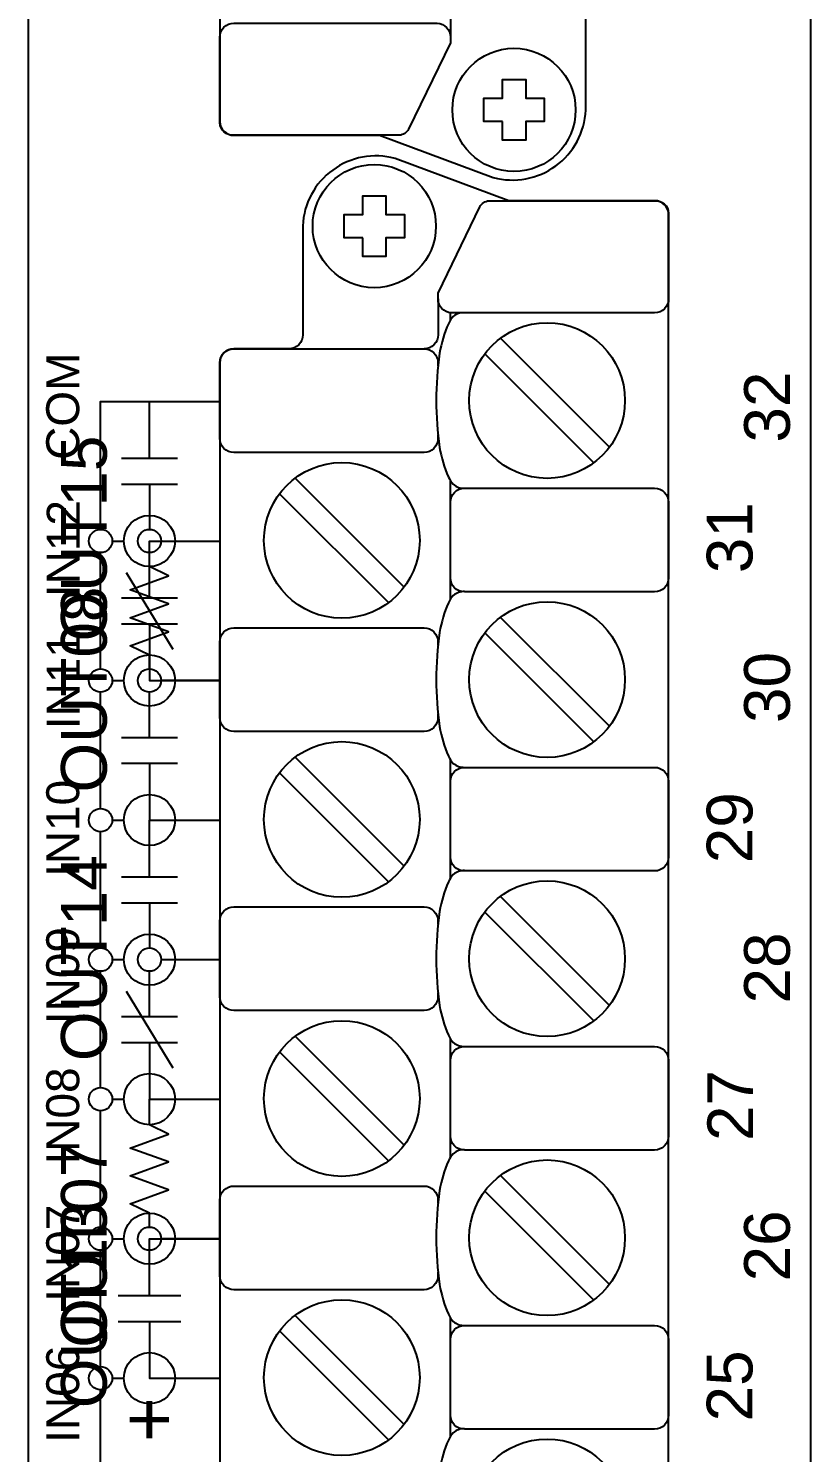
# Model space of a CAD drawing. Extents: x 1 to 47.7, y 0.3 to 34.2.
# Drawn here: x 35.039 to 36.719, y 11.939 to 15 of the extents above; entities that cross this region are included whole.
import ezdxf

# ---------------------------------------------------------------- set-up
doc = ezdxf.new("R2010")
doc.units = 0
doc.header["$MEASUREMENT"] = 0
for name, color, linetype in [('5_1__0__EMPTY', 7, 'CONTINUOUS'), ('5_2__2___8__OPTOISO_IND_LS', 7, 'CONTINUOUS'), ('5_3__7___8__OPTOISO_IND_LS', 7, 'CONTINUOUS'), ('5_4__4___24__OPTOISO_LS_IN', 7, 'CONTINUOUS'), ('5_5__D___24__OPTOISO_LS_IN', 7, 'CONTINUOUS'), ('5_6__8___8__OPTOISO_IND_LS', 7, 'CONTINUOUS'), ('7_0______DWG_', 7, 'CONTINUOUS')]:
    doc.layers.add(name, color=color, linetype=linetype)
doc.styles.add('ARIAL', font='arial.ttf')

msp = doc.modelspace()

# ---------------------------------------------------------------- linework, layer by layer
at = {"layer": '5_1__0__EMPTY'}
for points in [[(35.4497, 19.7815), (35.4497, 14.8004, 0.414215), (35.4797, 14.7704), (35.7925, 14.7705), (36.0373, 14.6796, 0.47859), (36.2358, 14.8246), (36.2358, 15.058, -0.414214), (36.2658, 15.088), (36.3838, 15.088, 0.414213), (36.4138, 15.118), (36.4139, 20.0998, 0.414214), (36.3839, 20.1298), (36.0709, 20.1298), (35.8261, 20.2207, 0.480048), (35.6279, 20.0757), (35.6279, 19.8415, -0.414214), (35.5979, 19.8115), (35.4797, 19.8115, 0.414212), (35.4497, 19.7815), (35.4497, 19.7815)], [(35.4497, 14.2815), (35.4497, 9.3004, 0.414215), (35.4797, 9.2704), (35.7925, 9.2705), (36.0373, 9.1796, 0.47859), (36.2358, 9.3246), (36.2358, 9.558, -0.414214), (36.2658, 9.588), (36.3838, 9.588, 0.414213), (36.4138, 9.618), (36.4139, 14.5998, 0.414214), (36.3839, 14.6298), (36.0709, 14.6298), (35.8261, 14.7207, 0.480048), (35.6279, 14.5757), (35.6279, 14.3415, -0.414214), (35.5979, 14.3115), (35.4797, 14.3115, 0.414212), (35.4497, 14.2815), (35.4497, 14.2815)]]:
    msp.add_lwpolyline(points, format="xyb", dxfattribs=at)
for points in [[(36.0569, 14.8), (36.0166, 14.8), (36.0166, 14.85), (36.0569, 14.85), (36.0569, 14.8901), (36.1069, 14.8901), (36.1069, 14.85), (36.1468, 14.85), (36.1468, 14.8), (36.1069, 14.8), (36.1069, 14.7599), (36.0569, 14.7599)], [(35.7568, 14.5503), (35.7165, 14.5503), (35.7165, 14.6002), (35.7568, 14.6002), (35.7568, 14.6403), (35.8067, 14.6403), (35.8067, 14.6002), (35.8467, 14.6002), (35.8467, 14.5503), (35.8067, 14.5503), (35.8067, 14.5101), (35.7568, 14.5101)]]:
    msp.add_lwpolyline(points, close=True, dxfattribs=at)
for centre in [(36.0817, 14.825), (35.7816, 14.5752)]:
    msp.add_circle(centre, 0.1324, dxfattribs=at)
at = {"layer": '5_2__2___8__OPTOISO_IND_LS'}
for points in [[(36.3838, 15.088, 0.414213), (36.4138, 15.118), (36.4139, 20.0998, 0.414214), (36.3839, 20.1298), (36.0709, 20.1298), (35.8261, 20.2207, 0.480048), (35.6279, 20.0757), (35.6279, 19.8415, -0.414214), (35.5979, 19.8115), (35.4797, 19.8115, 0.414212), (35.4497, 19.7815), (35.4497, 19.7815), (35.4497, 14.8004, 0.414215), (35.4797, 14.7704), (35.7925, 14.7705), (36.0373, 14.6796, 0.47859), (36.2358, 14.8246), (36.2358, 15.058, -0.414214), (36.2658, 15.088)], [(35.9451, 15.3273), (35.9451, 14.9692), (35.8553, 14.7833, -0.241986), (35.8355, 14.7705), (35.4797, 14.7704, -0.422157), (35.4498, 14.7971), (35.4497, 14.9814, -0.414214), (35.4797, 15.0114), (35.9168, 15.0114, -0.390527), (35.9451, 14.9814)], [(36.3838, 9.588, 0.414213), (36.4138, 9.618), (36.4139, 14.5998, 0.414214), (36.3839, 14.6298), (36.0709, 14.6298), (35.8261, 14.7207, 0.480048), (35.6279, 14.5757), (35.6279, 14.3415, -0.414214), (35.5979, 14.3115), (35.4797, 14.3115, 0.414212), (35.4497, 14.2815), (35.4497, 14.2815), (35.4497, 9.3004, 0.414215), (35.4797, 9.2704), (35.7925, 9.2705), (36.0373, 9.1796, 0.47859), (36.2358, 9.3246), (36.2358, 9.558, -0.414214), (36.2658, 9.588)], [(35.9185, 14.4188), (35.9186, 14.3415, -0.414214), (35.8886, 14.3115)], [(35.9666, 14.3888, 0.127742), (35.9512, 14.381, 0.081668), (35.941, 14.3654, 0.0591), (35.9217, 14.3017, 0.034646), (35.9146, 14.2002, 0.03436), (35.9217, 14.0995, 0.0591), (35.941, 14.0358, 0.081668), (35.9512, 14.0201, 0.191033), (35.9751, 14.0116)], [(35.9184, 14.1265), (35.9184, 14.1186, -0.414214), (35.8884, 14.0886), (35.4797, 14.0886, -0.414214), (35.4497, 14.1186), (35.4497, 14.2815, -0.414214), (35.4797, 14.3115), (35.8884, 14.3115, -0.414214), (35.9184, 14.2815), (35.9184, 14.2747)], [(35.9451, 13.9816, -0.414214), (35.9751, 14.0116), (36.3838, 14.0116, -0.414214), (36.4138, 13.9816), (36.4138, 13.8188, -0.414214), (36.3838, 13.7888), (35.9751, 13.7888, -0.414214), (35.9451, 13.8188)], [(35.9751, 13.7895, 0.191033), (35.9512, 13.781, 0.081668), (35.941, 13.7654, 0.0591), (35.9217, 13.7017, 0.034646), (35.9146, 13.6002, 0.03436), (35.9217, 13.4995, 0.0591), (35.941, 13.4358, 0.081668), (35.9512, 13.4201, 0.191033), (35.9751, 13.4116)], [(35.9184, 13.5265), (35.9184, 13.5186, -0.414214), (35.8884, 13.4886), (35.4797, 13.4886, -0.414214), (35.4497, 13.5186), (35.4497, 13.6815, -0.414214), (35.4797, 13.7115), (35.8884, 13.7115, -0.414214), (35.9184, 13.6815), (35.9184, 13.6746)], [(35.9451, 13.3816, -0.414214), (35.9751, 13.4116), (36.3838, 13.4116, -0.414214), (36.4138, 13.3816), (36.4138, 13.2188, -0.414214), (36.3838, 13.1888), (35.9751, 13.1888, -0.414214), (35.9451, 13.2188)], [(35.9751, 13.1895, 0.191033), (35.9512, 13.181, 0.081668), (35.941, 13.1654, 0.0591), (35.9217, 13.1017, 0.034646), (35.9146, 13.0002, 0.03436), (35.9217, 12.8995, 0.0591), (35.941, 12.8358, 0.081668), (35.9512, 12.8201, 0.191033), (35.9751, 12.8116)], [(35.9184, 12.9265), (35.9184, 12.9186, -0.414214), (35.8884, 12.8886), (35.4797, 12.8886, -0.414214), (35.4497, 12.9186), (35.4497, 13.0815, -0.414214), (35.4797, 13.1115), (35.8884, 13.1115, -0.414214), (35.9184, 13.0815), (35.9184, 13.0746)], [(35.9451, 12.7816, -0.414214), (35.9751, 12.8116), (36.3838, 12.8116, -0.414214), (36.4138, 12.7816), (36.4138, 12.6188, -0.414214), (36.3838, 12.5888), (35.9751, 12.5888, -0.414214), (35.9451, 12.6188)], [(35.9751, 12.5895, 0.191033), (35.9512, 12.581, 0.081668), (35.941, 12.5654, 0.0591), (35.9217, 12.5017, 0.034646), (35.9146, 12.4002, 0.03436), (35.9217, 12.2995, 0.0591), (35.941, 12.2358, 0.081668), (35.9512, 12.2201, 0.191033), (35.9751, 12.2116)], [(35.9184, 12.3265), (35.9184, 12.3186, -0.414214), (35.8884, 12.2886), (35.4797, 12.2886, -0.414214), (35.4497, 12.3186), (35.4497, 12.4815, -0.414214), (35.4797, 12.5115), (35.8884, 12.5115, -0.414214), (35.9184, 12.4815), (35.9184, 12.4746)], [(35.9451, 12.1816, -0.414214), (35.9751, 12.2116), (36.3838, 12.2116, -0.414214), (36.4138, 12.1816), (36.4138, 12.0188, -0.414214), (36.3838, 11.9888), (35.9751, 11.9888, -0.414214), (35.9451, 12.0188)], [(35.9751, 11.9895, 0.191033), (35.9512, 11.981, 0.081668), (35.941, 11.9654, 0.0591), (35.9217, 11.9017, 0.034646), (35.9146, 11.8002, 0.03436), (35.9217, 11.6995, 0.0591), (35.941, 11.6357, 0.081668), (35.9512, 11.6201, 0.191033), (35.9751, 11.6116)]]:
    msp.add_lwpolyline(points, format="xyb", dxfattribs=at)
for points in [[(36.0569, 14.8), (36.0166, 14.8), (36.0166, 14.85), (36.0569, 14.85), (36.0569, 14.8901), (36.1069, 14.8901), (36.1069, 14.85), (36.1468, 14.85), (36.1468, 14.8), (36.1069, 14.8), (36.1069, 14.7599), (36.0569, 14.7599)], [(35.7568, 14.5503), (35.7165, 14.5503), (35.7165, 14.6002), (35.7568, 14.6002), (35.7568, 14.6403), (35.8067, 14.6403), (35.8067, 14.6002), (35.8467, 14.6002), (35.8467, 14.5503), (35.8067, 14.5503), (35.8067, 14.5101), (35.7568, 14.5101)]]:
    msp.add_lwpolyline(points, close=True, dxfattribs=at)
msp.add_lwpolyline([(36.4138, 14.6031), (36.4139, 14.4188, -0.414214), (36.3839, 14.3888), (35.9468, 14.3888, -0.390527), (35.9185, 14.4188), (35.9185, 14.431), (36.0082, 14.6169, -0.241514), (36.0282, 14.6298), (36.3839, 14.6298, -0.422157)], format="xyb", close=True, dxfattribs=at)
for points in [[(35.9444, 14.3891), (35.9444, 14.372)], [(36.0525, 14.334), (36.2866, 14.0998)], [(36.0191, 14.3005), (36.2532, 14.0664)], [(35.2985, 14.076), (35.2985, 14.1982), (35.4497, 14.1982)], [(35.2385, 14.076), (35.3585, 14.076)], [(35.6115, 14.0333), (35.8456, 13.7991)], [(35.9451, 13.773), (35.9451, 14.0281)], [(35.2385, 14.0203), (35.3585, 14.0203)], [(35.2985, 14.0203), (35.2985, 13.9232)], [(35.5781, 13.9999), (35.8122, 13.7657)], [(35.2985, 13.776), (35.2985, 13.8732)], [(35.3235, 13.8982), (35.4497, 13.8982)], [(35.2485, 13.8307), (35.3485, 13.6657)], [(35.2385, 13.776), (35.3585, 13.776)], [(35.2385, 13.7203), (35.3585, 13.7203)], [(35.2985, 13.7203), (35.2985, 13.5982), (35.4497, 13.5982)], [(36.0525, 13.734), (36.2866, 13.4998)], [(36.0191, 13.7005), (36.2532, 13.4664)], [(35.6115, 13.4333), (35.8456, 13.1991)], [(35.9451, 13.173), (35.9451, 13.4281)], [(35.5781, 13.3999), (35.8122, 13.1657)], [(35.2985, 13.176), (35.2985, 13.2982), (35.4497, 13.2982)], [(35.2385, 13.176), (35.3585, 13.176)], [(35.2385, 13.1203), (35.3585, 13.1203)], [(35.2985, 13.1203), (35.2985, 13.0232)], [(36.0525, 13.134), (36.2866, 12.8998)], [(36.0191, 13.1005), (36.2532, 12.8664)], [(35.3235, 12.9982), (35.4497, 12.9982)], [(35.2985, 12.876), (35.2985, 12.9732)], [(35.2485, 12.9307), (35.3485, 12.7657)], [(35.2385, 12.876), (35.3585, 12.876)], [(35.6115, 12.8333), (35.8456, 12.5991)], [(35.9451, 12.573), (35.9451, 12.8281)], [(35.2385, 12.8203), (35.3585, 12.8203)], [(35.2985, 12.8203), (35.2985, 12.6982), (35.4497, 12.6982)], [(35.5781, 12.7999), (35.8122, 12.5657)], [(36.0525, 12.5339), (36.2866, 12.2998)], [(36.0191, 12.5005), (36.2532, 12.2664)], [(35.2985, 12.276), (35.2985, 12.3982), (35.4497, 12.3982)], [(35.231, 12.276), (35.366, 12.276)], [(35.231, 12.2203), (35.366, 12.2203)], [(35.2985, 12.2203), (35.2985, 12.0982), (35.4497, 12.0982)], [(35.6115, 12.2333), (35.8456, 11.9991)], [(35.9451, 11.973), (35.9451, 12.2281)], [(35.5781, 12.1999), (35.8122, 11.9657)]]:
    msp.add_lwpolyline(points, dxfattribs=at)
for centre, radius in [((36.0817, 14.825), 0.1324), ((35.7816, 14.5752), 0.1324), ((36.1528, 14.2002), 0.1673), ((35.7118, 13.8995), 0.1673), ((35.2985, 13.8982), 0.025), ((36.1528, 13.6002), 0.1673), ((35.7118, 13.2995), 0.1673), ((36.1528, 13.0002), 0.1673), ((35.2985, 12.9982), 0.025), ((35.7118, 12.6995), 0.1673), ((36.1528, 12.4002), 0.1673), ((35.7118, 12.0995), 0.1673), ((36.1528, 11.8002), 0.1673)]:
    msp.add_circle(centre, radius, dxfattribs=at)
at = {"layer": '5_3__7___8__OPTOISO_IND_LS'}
for points in [[(36.3838, 15.088, 0.414213), (36.4138, 15.118), (36.4139, 20.0998, 0.414214), (36.3839, 20.1298), (36.0709, 20.1298), (35.8261, 20.2207, 0.480048), (35.6279, 20.0757), (35.6279, 19.8415, -0.414214), (35.5979, 19.8115), (35.4797, 19.8115, 0.414212), (35.4497, 19.7815), (35.4497, 19.7815), (35.4497, 14.8004, 0.414215), (35.4797, 14.7704), (35.7925, 14.7705), (36.0373, 14.6796, 0.47859), (36.2358, 14.8246), (36.2358, 15.058, -0.414214), (36.2658, 15.088)], [(35.9451, 15.3273), (35.9451, 14.9692), (35.8553, 14.7833, -0.241986), (35.8355, 14.7705), (35.4797, 14.7704, -0.422157), (35.4498, 14.7971), (35.4497, 14.9814, -0.414214), (35.4797, 15.0114), (35.9168, 15.0114, -0.390527), (35.9451, 14.9814)], [(36.3838, 9.588, 0.414213), (36.4138, 9.618), (36.4139, 14.5998, 0.414214), (36.3839, 14.6298), (36.0709, 14.6298), (35.8261, 14.7207, 0.480048), (35.6279, 14.5757), (35.6279, 14.3415, -0.414214), (35.5979, 14.3115), (35.4797, 14.3115, 0.414212), (35.4497, 14.2815), (35.4497, 14.2815), (35.4497, 9.3004, 0.414215), (35.4797, 9.2704), (35.7925, 9.2705), (36.0373, 9.1796, 0.47859), (36.2358, 9.3246), (36.2358, 9.558, -0.414214), (36.2658, 9.588)], [(35.9185, 14.4188), (35.9186, 14.3415, -0.414214), (35.8886, 14.3115)], [(35.9666, 14.3888, 0.127742), (35.9512, 14.381, 0.081668), (35.941, 14.3654, 0.0591), (35.9217, 14.3017, 0.034646), (35.9146, 14.2002, 0.03436), (35.9217, 14.0995, 0.0591), (35.941, 14.0358, 0.081668), (35.9512, 14.0201, 0.191033), (35.9751, 14.0116)], [(35.9184, 14.1265), (35.9184, 14.1186, -0.414214), (35.8884, 14.0886), (35.4797, 14.0886, -0.414214), (35.4497, 14.1186), (35.4497, 14.2815, -0.414214), (35.4797, 14.3115), (35.8884, 14.3115, -0.414214), (35.9184, 14.2815), (35.9184, 14.2747)], [(35.9451, 13.9816, -0.414214), (35.9751, 14.0116), (36.3838, 14.0116, -0.414214), (36.4138, 13.9816), (36.4138, 13.8188, -0.414214), (36.3838, 13.7888), (35.9751, 13.7888, -0.414214), (35.9451, 13.8188)], [(35.9751, 13.7895, 0.191033), (35.9512, 13.781, 0.081668), (35.941, 13.7654, 0.0591), (35.9217, 13.7017, 0.034646), (35.9146, 13.6002, 0.03436), (35.9217, 13.4995, 0.0591), (35.941, 13.4358, 0.081668), (35.9512, 13.4201, 0.191033), (35.9751, 13.4116)], [(35.9184, 13.5265), (35.9184, 13.5186, -0.414214), (35.8884, 13.4886), (35.4797, 13.4886, -0.414214), (35.4497, 13.5186), (35.4497, 13.6815, -0.414214), (35.4797, 13.7115), (35.8884, 13.7115, -0.414214), (35.9184, 13.6815), (35.9184, 13.6746)], [(35.9451, 13.3816, -0.414214), (35.9751, 13.4116), (36.3838, 13.4116, -0.414214), (36.4138, 13.3816), (36.4138, 13.2188, -0.414214), (36.3838, 13.1888), (35.9751, 13.1888, -0.414214), (35.9451, 13.2188)], [(35.9751, 13.1895, 0.191033), (35.9512, 13.181, 0.081668), (35.941, 13.1654, 0.0591), (35.9217, 13.1017, 0.034646), (35.9146, 13.0002, 0.03436), (35.9217, 12.8995, 0.0591), (35.941, 12.8358, 0.081668), (35.9512, 12.8201, 0.191033), (35.9751, 12.8116)], [(35.9184, 12.9265), (35.9184, 12.9186, -0.414214), (35.8884, 12.8886), (35.4797, 12.8886, -0.414214), (35.4497, 12.9186), (35.4497, 13.0815, -0.414214), (35.4797, 13.1115), (35.8884, 13.1115, -0.414214), (35.9184, 13.0815), (35.9184, 13.0746)], [(35.9451, 12.7816, -0.414214), (35.9751, 12.8116), (36.3838, 12.8116, -0.414214), (36.4138, 12.7816), (36.4138, 12.6188, -0.414214), (36.3838, 12.5888), (35.9751, 12.5888, -0.414214), (35.9451, 12.6188)], [(35.9751, 12.5895, 0.191033), (35.9512, 12.581, 0.081668), (35.941, 12.5654, 0.0591), (35.9217, 12.5017, 0.034646), (35.9146, 12.4002, 0.03436), (35.9217, 12.2995, 0.0591), (35.941, 12.2358, 0.081668), (35.9512, 12.2201, 0.191033), (35.9751, 12.2116)], [(35.9184, 12.3265), (35.9184, 12.3186, -0.414214), (35.8884, 12.2886), (35.4797, 12.2886, -0.414214), (35.4497, 12.3186), (35.4497, 12.4815, -0.414214), (35.4797, 12.5115), (35.8884, 12.5115, -0.414214), (35.9184, 12.4815), (35.9184, 12.4746)], [(35.9451, 12.1816, -0.414214), (35.9751, 12.2116), (36.3838, 12.2116, -0.414214), (36.4138, 12.1816), (36.4138, 12.0188, -0.414214), (36.3838, 11.9888), (35.9751, 11.9888, -0.414214), (35.9451, 12.0188)], [(35.9751, 11.9895, 0.191033), (35.9512, 11.981, 0.081668), (35.941, 11.9654, 0.0591), (35.9217, 11.9017, 0.034646), (35.9146, 11.8002, 0.03436), (35.9217, 11.6995, 0.0591), (35.941, 11.6357, 0.081668), (35.9512, 11.6201, 0.191033), (35.9751, 11.6116)]]:
    msp.add_lwpolyline(points, format="xyb", dxfattribs=at)
for points in [[(36.0569, 14.8), (36.0166, 14.8), (36.0166, 14.85), (36.0569, 14.85), (36.0569, 14.8901), (36.1069, 14.8901), (36.1069, 14.85), (36.1468, 14.85), (36.1468, 14.8), (36.1069, 14.8), (36.1069, 14.7599), (36.0569, 14.7599)], [(35.7568, 14.5503), (35.7165, 14.5503), (35.7165, 14.6002), (35.7568, 14.6002), (35.7568, 14.6403), (35.8067, 14.6403), (35.8067, 14.6002), (35.8467, 14.6002), (35.8467, 14.5503), (35.8067, 14.5503), (35.8067, 14.5101), (35.7568, 14.5101)]]:
    msp.add_lwpolyline(points, close=True, dxfattribs=at)
msp.add_lwpolyline([(36.4138, 14.6031), (36.4139, 14.4188, -0.414214), (36.3839, 14.3888), (35.9468, 14.3888, -0.390527), (35.9185, 14.4188), (35.9185, 14.431), (36.0082, 14.6169, -0.241514), (36.0282, 14.6298), (36.3839, 14.6298, -0.422157)], format="xyb", close=True, dxfattribs=at)
for points in [[(35.9444, 14.3891), (35.9444, 14.372)], [(36.0525, 14.334), (36.2866, 14.0998)], [(36.0191, 14.3005), (36.2532, 14.0664)], [(35.2985, 14.076), (35.2985, 14.1982), (35.4497, 14.1982)], [(35.2385, 14.076), (35.3585, 14.076)], [(35.6115, 14.0333), (35.8456, 13.7991)], [(35.9451, 13.773), (35.9451, 14.0281)], [(35.2385, 14.0203), (35.3585, 14.0203)], [(35.2985, 14.0203), (35.2985, 13.9232)], [(35.5781, 13.9999), (35.8122, 13.7657)], [(35.2985, 13.776), (35.2985, 13.8732)], [(35.3235, 13.8982), (35.4497, 13.8982)], [(35.2485, 13.8307), (35.3485, 13.6657)], [(35.2385, 13.776), (35.3585, 13.776)], [(35.2385, 13.7203), (35.3585, 13.7203)], [(35.2985, 13.7203), (35.2985, 13.5982), (35.4497, 13.5982)], [(36.0525, 13.734), (36.2866, 13.4998)], [(36.0191, 13.7005), (36.2532, 13.4664)], [(35.6115, 13.4333), (35.8456, 13.1991)], [(35.9451, 13.173), (35.9451, 13.4281)], [(35.5781, 13.3999), (35.8122, 13.1657)], [(35.2985, 13.176), (35.2985, 13.2982), (35.4497, 13.2982)], [(35.2385, 13.176), (35.3585, 13.176)], [(35.2385, 13.1203), (35.3585, 13.1203)], [(35.2985, 13.1203), (35.2985, 13.0232)], [(36.0525, 13.134), (36.2866, 12.8998)], [(36.0191, 13.1005), (36.2532, 12.8664)], [(35.3235, 12.9982), (35.4497, 12.9982)], [(35.2985, 12.876), (35.2985, 12.9732)], [(35.2485, 12.9307), (35.3485, 12.7657)], [(35.2385, 12.876), (35.3585, 12.876)], [(35.6115, 12.8333), (35.8456, 12.5991)], [(35.9451, 12.573), (35.9451, 12.8281)], [(35.2385, 12.8203), (35.3585, 12.8203)], [(35.2985, 12.8203), (35.2985, 12.6982), (35.4497, 12.6982)], [(35.5781, 12.7999), (35.8122, 12.5657)], [(36.0525, 12.5339), (36.2866, 12.2998)], [(36.0191, 12.5005), (36.2532, 12.2664)], [(35.2985, 12.276), (35.2985, 12.3982), (35.4497, 12.3982)], [(35.231, 12.276), (35.366, 12.276)], [(35.231, 12.2203), (35.366, 12.2203)], [(35.2985, 12.2203), (35.2985, 12.0982), (35.4497, 12.0982)], [(35.6115, 12.2333), (35.8456, 11.9991)], [(35.9451, 11.973), (35.9451, 12.2281)], [(35.5781, 12.1999), (35.8122, 11.9657)]]:
    msp.add_lwpolyline(points, dxfattribs=at)
for centre, radius in [((36.0817, 14.825), 0.1324), ((35.7816, 14.5752), 0.1324), ((36.1528, 14.2002), 0.1673), ((35.7118, 13.8995), 0.1673), ((35.2985, 13.8982), 0.025), ((36.1528, 13.6002), 0.1673), ((35.7118, 13.2995), 0.1673), ((36.1528, 13.0002), 0.1673), ((35.2985, 12.9982), 0.025), ((35.7118, 12.6995), 0.1673), ((36.1528, 12.4002), 0.1673), ((35.7118, 12.0995), 0.1673), ((36.1528, 11.8002), 0.1673)]:
    msp.add_circle(centre, radius, dxfattribs=at)
at = {"layer": '5_4__4___24__OPTOISO_LS_IN'}
for points in [[(36.3838, 15.088, 0.414213), (36.4138, 15.118), (36.4139, 20.0998, 0.414214), (36.3839, 20.1298), (36.0709, 20.1298), (35.8261, 20.2207, 0.480048), (35.6279, 20.0757), (35.6279, 19.8415, -0.414214), (35.5979, 19.8115), (35.4797, 19.8115, 0.414212), (35.4497, 19.7815), (35.4497, 19.7815), (35.4497, 14.8004, 0.414215), (35.4797, 14.7704), (35.7925, 14.7705), (36.0373, 14.6796, 0.47859), (36.2358, 14.8246), (36.2358, 15.058, -0.414214), (36.2658, 15.088)], [(35.9451, 15.3273), (35.9451, 14.9692), (35.8553, 14.7833, -0.241986), (35.8355, 14.7705), (35.4797, 14.7704, -0.422157), (35.4498, 14.7971), (35.4497, 14.9814, -0.414214), (35.4797, 15.0114), (35.9168, 15.0114, -0.390527), (35.9451, 14.9814)], [(36.3838, 9.588, 0.414213), (36.4138, 9.618), (36.4139, 14.5998, 0.414214), (36.3839, 14.6298), (36.0709, 14.6298), (35.8261, 14.7207, 0.480048), (35.6279, 14.5757), (35.6279, 14.3415, -0.414214), (35.5979, 14.3115), (35.4797, 14.3115, 0.414212), (35.4497, 14.2815), (35.4497, 14.2815), (35.4497, 9.3004, 0.414215), (35.4797, 9.2704), (35.7925, 9.2705), (36.0373, 9.1796, 0.47859), (36.2358, 9.3246), (36.2358, 9.558, -0.414214), (36.2658, 9.588)], [(35.9185, 14.4188), (35.9186, 14.3415, -0.414214), (35.8886, 14.3115)], [(35.9666, 14.3888, 0.127742), (35.9512, 14.381, 0.081668), (35.941, 14.3654, 0.0591), (35.9217, 14.3017, 0.034646), (35.9146, 14.2002, 0.03436), (35.9217, 14.0995, 0.0591), (35.941, 14.0358, 0.081668), (35.9512, 14.0201, 0.191033), (35.9751, 14.0116)], [(35.9184, 14.1265), (35.9184, 14.1186, -0.414214), (35.8884, 14.0886), (35.4797, 14.0886, -0.414214), (35.4497, 14.1186), (35.4497, 14.2815, -0.414214), (35.4797, 14.3115), (35.8884, 14.3115, -0.414214), (35.9184, 14.2815), (35.9184, 14.2747)], [(35.9451, 13.9816, -0.414214), (35.9751, 14.0116), (36.3838, 14.0116, -0.414214), (36.4138, 13.9816), (36.4138, 13.8188, -0.414214), (36.3838, 13.7888), (35.9751, 13.7888, -0.414214), (35.9451, 13.8188)], [(35.9751, 13.7895, 0.191033), (35.9512, 13.781, 0.081668), (35.941, 13.7654, 0.0591), (35.9217, 13.7017, 0.034646), (35.9146, 13.6002, 0.03436), (35.9217, 13.4995, 0.0591), (35.941, 13.4358, 0.081668), (35.9512, 13.4201, 0.191033), (35.9751, 13.4116)], [(35.9184, 13.5265), (35.9184, 13.5186, -0.414214), (35.8884, 13.4886), (35.4797, 13.4886, -0.414214), (35.4497, 13.5186), (35.4497, 13.6815, -0.414214), (35.4797, 13.7115), (35.8884, 13.7115, -0.414214), (35.9184, 13.6815), (35.9184, 13.6746)], [(35.9451, 13.3816, -0.414214), (35.9751, 13.4116), (36.3838, 13.4116, -0.414214), (36.4138, 13.3816), (36.4138, 13.2188, -0.414214), (36.3838, 13.1888), (35.9751, 13.1888, -0.414214), (35.9451, 13.2188)], [(35.9751, 13.1895, 0.191033), (35.9512, 13.181, 0.081668), (35.941, 13.1654, 0.0591), (35.9217, 13.1017, 0.034646), (35.9146, 13.0002, 0.03436), (35.9217, 12.8995, 0.0591), (35.941, 12.8358, 0.081668), (35.9512, 12.8201, 0.191033), (35.9751, 12.8116)], [(35.9184, 12.9265), (35.9184, 12.9186, -0.414214), (35.8884, 12.8886), (35.4797, 12.8886, -0.414214), (35.4497, 12.9186), (35.4497, 13.0815, -0.414214), (35.4797, 13.1115), (35.8884, 13.1115, -0.414214), (35.9184, 13.0815), (35.9184, 13.0746)], [(35.9451, 12.7816, -0.414214), (35.9751, 12.8116), (36.3838, 12.8116, -0.414214), (36.4138, 12.7816), (36.4138, 12.6188, -0.414214), (36.3838, 12.5888), (35.9751, 12.5888, -0.414214), (35.9451, 12.6188)], [(35.9751, 12.5895, 0.191033), (35.9512, 12.581, 0.081668), (35.941, 12.5654, 0.0591), (35.9217, 12.5017, 0.034646), (35.9146, 12.4002, 0.03436), (35.9217, 12.2995, 0.0591), (35.941, 12.2358, 0.081668), (35.9512, 12.2201, 0.191033), (35.9751, 12.2116)], [(35.9184, 12.3265), (35.9184, 12.3186, -0.414214), (35.8884, 12.2886), (35.4797, 12.2886, -0.414214), (35.4497, 12.3186), (35.4497, 12.4815, -0.414214), (35.4797, 12.5115), (35.8884, 12.5115, -0.414214), (35.9184, 12.4815), (35.9184, 12.4746)], [(35.9451, 12.1816, -0.414214), (35.9751, 12.2116), (36.3838, 12.2116, -0.414214), (36.4138, 12.1816), (36.4138, 12.0188, -0.414214), (36.3838, 11.9888), (35.9751, 11.9888, -0.414214), (35.9451, 12.0188)], [(35.9751, 11.9895, 0.191033), (35.9512, 11.981, 0.081668), (35.941, 11.9654, 0.0591), (35.9217, 11.9017, 0.034646), (35.9146, 11.8002, 0.03436), (35.9217, 11.6995, 0.0591), (35.941, 11.6357, 0.081668), (35.9512, 11.6201, 0.191033), (35.9751, 11.6116)]]:
    msp.add_lwpolyline(points, format="xyb", dxfattribs=at)
for points in [[(36.0569, 14.8), (36.0166, 14.8), (36.0166, 14.85), (36.0569, 14.85), (36.0569, 14.8901), (36.1069, 14.8901), (36.1069, 14.85), (36.1468, 14.85), (36.1468, 14.8), (36.1069, 14.8), (36.1069, 14.7599), (36.0569, 14.7599)], [(35.7568, 14.5503), (35.7165, 14.5503), (35.7165, 14.6002), (35.7568, 14.6002), (35.7568, 14.6403), (35.8067, 14.6403), (35.8067, 14.6002), (35.8467, 14.6002), (35.8467, 14.5503), (35.8067, 14.5503), (35.8067, 14.5101), (35.7568, 14.5101)]]:
    msp.add_lwpolyline(points, close=True, dxfattribs=at)
msp.add_lwpolyline([(36.4138, 14.6031), (36.4139, 14.4188, -0.414214), (36.3839, 14.3888), (35.9468, 14.3888, -0.390527), (35.9185, 14.4188), (35.9185, 14.431), (36.0082, 14.6169, -0.241514), (36.0282, 14.6298), (36.3839, 14.6298, -0.422157)], format="xyb", close=True, dxfattribs=at)
for points in [[(35.9444, 14.3891), (35.9444, 14.372)], [(36.0525, 14.334), (36.2866, 14.0998)], [(36.0191, 14.3005), (36.2532, 14.0664)], [(35.1936, 13.9232), (35.1936, 14.1982), (35.4497, 14.1982)], [(35.6115, 14.0333), (35.8456, 13.7991)], [(35.9451, 13.773), (35.9451, 14.0281)], [(35.5781, 13.9999), (35.8122, 13.7657)], [(35.1936, 13.6232), (35.1936, 13.8732)], [(35.2186, 13.8982), (35.2435, 13.8982)], [(35.3535, 13.8982), (35.4497, 13.8982)], [(36.0525, 13.734), (36.2866, 13.4998)], [(36.0191, 13.7005), (36.2532, 13.4664)], [(35.2186, 13.5982), (35.2435, 13.5982)], [(35.3535, 13.5982), (35.4497, 13.5982)], [(35.1936, 13.3232), (35.1936, 13.5732)], [(35.6115, 13.4333), (35.8456, 13.1991)], [(35.9451, 13.173), (35.9451, 13.4281)], [(35.5781, 13.3999), (35.8122, 13.1657)], [(35.2186, 13.2982), (35.2435, 13.2982)], [(35.3535, 13.2982), (35.4497, 13.2982)], [(35.1936, 13.0232), (35.1936, 13.2732)], [(36.0525, 13.134), (36.2866, 12.8998)], [(36.0191, 13.1005), (36.2532, 12.8664)], [(35.2186, 12.9982), (35.2435, 12.9982)], [(35.3535, 12.9982), (35.4497, 12.9982)], [(35.1936, 12.7232), (35.1936, 12.9732)], [(35.6115, 12.8333), (35.8456, 12.5991)], [(35.9451, 12.573), (35.9451, 12.8281)], [(35.5781, 12.7999), (35.8122, 12.5657)], [(35.2186, 12.6982), (35.2435, 12.6982)], [(35.3535, 12.6982), (35.4497, 12.6982)], [(35.1936, 12.4232), (35.1936, 12.6732)], [(36.0525, 12.5339), (36.2866, 12.2998)], [(36.0191, 12.5005), (36.2532, 12.2664)], [(35.1936, 12.1232), (35.1936, 12.3732)], [(35.2186, 12.3982), (35.2435, 12.3982)], [(35.3535, 12.3982), (35.4497, 12.3982)], [(35.6115, 12.2333), (35.8456, 11.9991)], [(35.9451, 11.973), (35.9451, 12.2281)], [(35.5781, 12.1999), (35.8122, 11.9657)], [(35.2186, 12.0982), (35.2435, 12.0982)], [(35.3535, 12.0982), (35.4497, 12.0982)], [(35.1936, 11.8232), (35.1936, 12.0732)]]:
    msp.add_lwpolyline(points, dxfattribs=at)
for centre, radius in [((36.0817, 14.825), 0.1324), ((35.7816, 14.5752), 0.1324), ((36.1528, 14.2002), 0.1673), ((35.7118, 13.8995), 0.1673), ((35.2985, 13.8982), 0.055), ((35.1936, 13.8982), 0.025), ((36.1528, 13.6002), 0.1673), ((35.2985, 13.5982), 0.055), ((35.1936, 13.5982), 0.025), ((35.7118, 13.2995), 0.1673), ((35.2985, 13.2982), 0.055), ((35.1936, 13.2982), 0.025), ((36.1528, 13.0002), 0.1673), ((35.2985, 12.9982), 0.055), ((35.1936, 12.9982), 0.025), ((35.7118, 12.6995), 0.1673), ((35.2985, 12.6982), 0.055), ((35.1936, 12.6982), 0.025), ((36.1528, 12.4002), 0.1673), ((35.2985, 12.3982), 0.055), ((35.1936, 12.3982), 0.025), ((35.7118, 12.0995), 0.1673), ((35.2985, 12.0982), 0.055), ((35.1936, 12.0982), 0.025), ((36.1528, 11.8002), 0.1673)]:
    msp.add_circle(centre, radius, dxfattribs=at)
at = {"layer": '5_5__D___24__OPTOISO_LS_IN'}
for points in [[(36.3838, 15.088, 0.414213), (36.4138, 15.118), (36.4139, 20.0998, 0.414214), (36.3839, 20.1298), (36.0709, 20.1298), (35.8261, 20.2207, 0.480048), (35.6279, 20.0757), (35.6279, 19.8415, -0.414214), (35.5979, 19.8115), (35.4797, 19.8115, 0.414212), (35.4497, 19.7815), (35.4497, 19.7815), (35.4497, 14.8004, 0.414215), (35.4797, 14.7704), (35.7925, 14.7705), (36.0373, 14.6796, 0.47859), (36.2358, 14.8246), (36.2358, 15.058, -0.414214), (36.2658, 15.088)], [(35.9451, 15.3273), (35.9451, 14.9692), (35.8553, 14.7833, -0.241986), (35.8355, 14.7705), (35.4797, 14.7704, -0.422157), (35.4498, 14.7971), (35.4497, 14.9814, -0.414214), (35.4797, 15.0114), (35.9168, 15.0114, -0.390527), (35.9451, 14.9814)], [(36.3838, 9.588, 0.414213), (36.4138, 9.618), (36.4139, 14.5998, 0.414214), (36.3839, 14.6298), (36.0709, 14.6298), (35.8261, 14.7207, 0.480048), (35.6279, 14.5757), (35.6279, 14.3415, -0.414214), (35.5979, 14.3115), (35.4797, 14.3115, 0.414212), (35.4497, 14.2815), (35.4497, 14.2815), (35.4497, 9.3004, 0.414215), (35.4797, 9.2704), (35.7925, 9.2705), (36.0373, 9.1796, 0.47859), (36.2358, 9.3246), (36.2358, 9.558, -0.414214), (36.2658, 9.588)], [(35.9185, 14.4188), (35.9186, 14.3415, -0.414214), (35.8886, 14.3115)], [(35.9666, 14.3888, 0.127742), (35.9512, 14.381, 0.081668), (35.941, 14.3654, 0.0591), (35.9217, 14.3017, 0.034646), (35.9146, 14.2002, 0.03436), (35.9217, 14.0995, 0.0591), (35.941, 14.0358, 0.081668), (35.9512, 14.0201, 0.191033), (35.9751, 14.0116)], [(35.9184, 14.1265), (35.9184, 14.1186, -0.414214), (35.8884, 14.0886), (35.4797, 14.0886, -0.414214), (35.4497, 14.1186), (35.4497, 14.2815, -0.414214), (35.4797, 14.3115), (35.8884, 14.3115, -0.414214), (35.9184, 14.2815), (35.9184, 14.2747)], [(35.9451, 13.9816, -0.414214), (35.9751, 14.0116), (36.3838, 14.0116, -0.414214), (36.4138, 13.9816), (36.4138, 13.8188, -0.414214), (36.3838, 13.7888), (35.9751, 13.7888, -0.414214), (35.9451, 13.8188)], [(35.9751, 13.7895, 0.191033), (35.9512, 13.781, 0.081668), (35.941, 13.7654, 0.0591), (35.9217, 13.7017, 0.034646), (35.9146, 13.6002, 0.03436), (35.9217, 13.4995, 0.0591), (35.941, 13.4358, 0.081668), (35.9512, 13.4201, 0.191033), (35.9751, 13.4116)], [(35.9184, 13.5265), (35.9184, 13.5186, -0.414214), (35.8884, 13.4886), (35.4797, 13.4886, -0.414214), (35.4497, 13.5186), (35.4497, 13.6815, -0.414214), (35.4797, 13.7115), (35.8884, 13.7115, -0.414214), (35.9184, 13.6815), (35.9184, 13.6746)], [(35.9451, 13.3816, -0.414214), (35.9751, 13.4116), (36.3838, 13.4116, -0.414214), (36.4138, 13.3816), (36.4138, 13.2188, -0.414214), (36.3838, 13.1888), (35.9751, 13.1888, -0.414214), (35.9451, 13.2188)], [(35.9751, 13.1895, 0.191033), (35.9512, 13.181, 0.081668), (35.941, 13.1654, 0.0591), (35.9217, 13.1017, 0.034646), (35.9146, 13.0002, 0.03436), (35.9217, 12.8995, 0.0591), (35.941, 12.8358, 0.081668), (35.9512, 12.8201, 0.191033), (35.9751, 12.8116)], [(35.9184, 12.9265), (35.9184, 12.9186, -0.414214), (35.8884, 12.8886), (35.4797, 12.8886, -0.414214), (35.4497, 12.9186), (35.4497, 13.0815, -0.414214), (35.4797, 13.1115), (35.8884, 13.1115, -0.414214), (35.9184, 13.0815), (35.9184, 13.0746)], [(35.9451, 12.7816, -0.414214), (35.9751, 12.8116), (36.3838, 12.8116, -0.414214), (36.4138, 12.7816), (36.4138, 12.6188, -0.414214), (36.3838, 12.5888), (35.9751, 12.5888, -0.414214), (35.9451, 12.6188)], [(35.9751, 12.5895, 0.191033), (35.9512, 12.581, 0.081668), (35.941, 12.5654, 0.0591), (35.9217, 12.5017, 0.034646), (35.9146, 12.4002, 0.03436), (35.9217, 12.2995, 0.0591), (35.941, 12.2358, 0.081668), (35.9512, 12.2201, 0.191033), (35.9751, 12.2116)], [(35.9184, 12.3265), (35.9184, 12.3186, -0.414214), (35.8884, 12.2886), (35.4797, 12.2886, -0.414214), (35.4497, 12.3186), (35.4497, 12.4815, -0.414214), (35.4797, 12.5115), (35.8884, 12.5115, -0.414214), (35.9184, 12.4815), (35.9184, 12.4746)], [(35.9451, 12.1816, -0.414214), (35.9751, 12.2116), (36.3838, 12.2116, -0.414214), (36.4138, 12.1816), (36.4138, 12.0188, -0.414214), (36.3838, 11.9888), (35.9751, 11.9888, -0.414214), (35.9451, 12.0188)], [(35.9751, 11.9895, 0.191033), (35.9512, 11.981, 0.081668), (35.941, 11.9654, 0.0591), (35.9217, 11.9017, 0.034646), (35.9146, 11.8002, 0.03436), (35.9217, 11.6995, 0.0591), (35.941, 11.6357, 0.081668), (35.9512, 11.6201, 0.191033), (35.9751, 11.6116)]]:
    msp.add_lwpolyline(points, format="xyb", dxfattribs=at)
for points in [[(36.0569, 14.8), (36.0166, 14.8), (36.0166, 14.85), (36.0569, 14.85), (36.0569, 14.8901), (36.1069, 14.8901), (36.1069, 14.85), (36.1468, 14.85), (36.1468, 14.8), (36.1069, 14.8), (36.1069, 14.7599), (36.0569, 14.7599)], [(35.7568, 14.5503), (35.7165, 14.5503), (35.7165, 14.6002), (35.7568, 14.6002), (35.7568, 14.6403), (35.8067, 14.6403), (35.8067, 14.6002), (35.8467, 14.6002), (35.8467, 14.5503), (35.8067, 14.5503), (35.8067, 14.5101), (35.7568, 14.5101)]]:
    msp.add_lwpolyline(points, close=True, dxfattribs=at)
msp.add_lwpolyline([(36.4138, 14.6031), (36.4139, 14.4188, -0.414214), (36.3839, 14.3888), (35.9468, 14.3888, -0.390527), (35.9185, 14.4188), (35.9185, 14.431), (36.0082, 14.6169, -0.241514), (36.0282, 14.6298), (36.3839, 14.6298, -0.422157)], format="xyb", close=True, dxfattribs=at)
for points in [[(35.9444, 14.3891), (35.9444, 14.372)], [(36.0525, 14.334), (36.2866, 14.0998)], [(36.0191, 14.3005), (36.2532, 14.0664)], [(35.1936, 13.9232), (35.1936, 14.1982), (35.4497, 14.1982)], [(35.6115, 14.0333), (35.8456, 13.7991)], [(35.9451, 13.773), (35.9451, 14.0281)], [(35.5781, 13.9999), (35.8122, 13.7657)], [(35.1936, 13.6232), (35.1936, 13.8732)], [(35.2186, 13.8982), (35.2435, 13.8982)], [(35.3535, 13.8982), (35.4497, 13.8982)], [(36.0525, 13.734), (36.2866, 13.4998)], [(36.0191, 13.7005), (36.2532, 13.4664)], [(35.2186, 13.5982), (35.2435, 13.5982)], [(35.3535, 13.5982), (35.4497, 13.5982)], [(35.1936, 13.3232), (35.1936, 13.5732)], [(35.6115, 13.4333), (35.8456, 13.1991)], [(35.9451, 13.173), (35.9451, 13.4281)], [(35.5781, 13.3999), (35.8122, 13.1657)], [(35.2186, 13.2982), (35.2435, 13.2982)], [(35.3535, 13.2982), (35.4497, 13.2982)], [(35.1936, 13.0232), (35.1936, 13.2732)], [(36.0525, 13.134), (36.2866, 12.8998)], [(36.0191, 13.1005), (36.2532, 12.8664)], [(35.2186, 12.9982), (35.2435, 12.9982)], [(35.3535, 12.9982), (35.4497, 12.9982)], [(35.1936, 12.7232), (35.1936, 12.9732)], [(35.6115, 12.8333), (35.8456, 12.5991)], [(35.9451, 12.573), (35.9451, 12.8281)], [(35.5781, 12.7999), (35.8122, 12.5657)], [(35.2186, 12.6982), (35.2435, 12.6982)], [(35.3535, 12.6982), (35.4497, 12.6982)], [(35.1936, 12.4232), (35.1936, 12.6732)], [(36.0525, 12.5339), (36.2866, 12.2998)], [(36.0191, 12.5005), (36.2532, 12.2664)], [(35.1936, 12.1232), (35.1936, 12.3732)], [(35.2186, 12.3982), (35.2435, 12.3982)], [(35.3535, 12.3982), (35.4497, 12.3982)], [(35.6115, 12.2333), (35.8456, 11.9991)], [(35.9451, 11.973), (35.9451, 12.2281)], [(35.5781, 12.1999), (35.8122, 11.9657)], [(35.2186, 12.0982), (35.2435, 12.0982)], [(35.3535, 12.0982), (35.4497, 12.0982)], [(35.1936, 11.8232), (35.1936, 12.0732)]]:
    msp.add_lwpolyline(points, dxfattribs=at)
for centre, radius in [((36.0817, 14.825), 0.1324), ((35.7816, 14.5752), 0.1324), ((36.1528, 14.2002), 0.1673), ((35.7118, 13.8995), 0.1673), ((35.2985, 13.8982), 0.055), ((35.1936, 13.8982), 0.025), ((36.1528, 13.6002), 0.1673), ((35.2985, 13.5982), 0.055), ((35.1936, 13.5982), 0.025), ((35.7118, 13.2995), 0.1673), ((35.2985, 13.2982), 0.055), ((35.1936, 13.2982), 0.025), ((36.1528, 13.0002), 0.1673), ((35.2985, 12.9982), 0.055), ((35.1936, 12.9982), 0.025), ((35.7118, 12.6995), 0.1673), ((35.2985, 12.6982), 0.055), ((35.1936, 12.6982), 0.025), ((36.1528, 12.4002), 0.1673), ((35.2985, 12.3982), 0.055), ((35.1936, 12.3982), 0.025), ((35.7118, 12.0995), 0.1673), ((35.2985, 12.0982), 0.055), ((35.1936, 12.0982), 0.025), ((36.1528, 11.8002), 0.1673)]:
    msp.add_circle(centre, radius, dxfattribs=at)
at = {"layer": '5_6__8___8__OPTOISO_IND_LS'}
for points in [[(36.3838, 15.088, 0.414213), (36.4138, 15.118), (36.4139, 20.0998, 0.414214), (36.3839, 20.1298), (36.0709, 20.1298), (35.8261, 20.2207, 0.480048), (35.6279, 20.0757), (35.6279, 19.8415, -0.414214), (35.5979, 19.8115), (35.4797, 19.8115, 0.414212), (35.4497, 19.7815), (35.4497, 19.7815), (35.4497, 14.8004, 0.414215), (35.4797, 14.7704), (35.7925, 14.7705), (36.0373, 14.6796, 0.47859), (36.2358, 14.8246), (36.2358, 15.058, -0.414214), (36.2658, 15.088)], [(35.9451, 15.3273), (35.9451, 14.9692), (35.8553, 14.7833, -0.241986), (35.8355, 14.7705), (35.4797, 14.7704, -0.422157), (35.4498, 14.7971), (35.4497, 14.9814, -0.414214), (35.4797, 15.0114), (35.9168, 15.0114, -0.390527), (35.9451, 14.9814)], [(36.3838, 9.588, 0.414213), (36.4138, 9.618), (36.4139, 14.5998, 0.414214), (36.3839, 14.6298), (36.0709, 14.6298), (35.8261, 14.7207, 0.480048), (35.6279, 14.5757), (35.6279, 14.3415, -0.414214), (35.5979, 14.3115), (35.4797, 14.3115, 0.414212), (35.4497, 14.2815), (35.4497, 14.2815), (35.4497, 9.3004, 0.414215), (35.4797, 9.2704), (35.7925, 9.2705), (36.0373, 9.1796, 0.47859), (36.2358, 9.3246), (36.2358, 9.558, -0.414214), (36.2658, 9.588)], [(35.9185, 14.4188), (35.9186, 14.3415, -0.414214), (35.8886, 14.3115)], [(35.9666, 14.3888, 0.127742), (35.9512, 14.381, 0.081668), (35.941, 14.3654, 0.0591), (35.9217, 14.3017, 0.034646), (35.9146, 14.2002, 0.03436), (35.9217, 14.0995, 0.0591), (35.941, 14.0358, 0.081668), (35.9512, 14.0201, 0.191033), (35.9751, 14.0116)], [(35.9184, 14.1265), (35.9184, 14.1186, -0.414214), (35.8884, 14.0886), (35.4797, 14.0886, -0.414214), (35.4497, 14.1186), (35.4497, 14.2815, -0.414214), (35.4797, 14.3115), (35.8884, 14.3115, -0.414214), (35.9184, 14.2815), (35.9184, 14.2747)], [(35.9451, 13.9816, -0.414214), (35.9751, 14.0116), (36.3838, 14.0116, -0.414214), (36.4138, 13.9816), (36.4138, 13.8188, -0.414214), (36.3838, 13.7888), (35.9751, 13.7888, -0.414214), (35.9451, 13.8188)], [(35.9751, 13.7895, 0.191033), (35.9512, 13.781, 0.081668), (35.941, 13.7654, 0.0591), (35.9217, 13.7017, 0.034646), (35.9146, 13.6002, 0.03436), (35.9217, 13.4995, 0.0591), (35.941, 13.4358, 0.081668), (35.9512, 13.4201, 0.191033), (35.9751, 13.4116)], [(35.9184, 13.5265), (35.9184, 13.5186, -0.414214), (35.8884, 13.4886), (35.4797, 13.4886, -0.414214), (35.4497, 13.5186), (35.4497, 13.6815, -0.414214), (35.4797, 13.7115), (35.8884, 13.7115, -0.414214), (35.9184, 13.6815), (35.9184, 13.6746)], [(35.9451, 13.3816, -0.414214), (35.9751, 13.4116), (36.3838, 13.4116, -0.414214), (36.4138, 13.3816), (36.4138, 13.2188, -0.414214), (36.3838, 13.1888), (35.9751, 13.1888, -0.414214), (35.9451, 13.2188)], [(35.9751, 13.1895, 0.191033), (35.9512, 13.181, 0.081668), (35.941, 13.1654, 0.0591), (35.9217, 13.1017, 0.034646), (35.9146, 13.0002, 0.03436), (35.9217, 12.8995, 0.0591), (35.941, 12.8358, 0.081668), (35.9512, 12.8201, 0.191033), (35.9751, 12.8116)], [(35.9184, 12.9265), (35.9184, 12.9186, -0.414214), (35.8884, 12.8886), (35.4797, 12.8886, -0.414214), (35.4497, 12.9186), (35.4497, 13.0815, -0.414214), (35.4797, 13.1115), (35.8884, 13.1115, -0.414214), (35.9184, 13.0815), (35.9184, 13.0746)], [(35.9451, 12.7816, -0.414214), (35.9751, 12.8116), (36.3838, 12.8116, -0.414214), (36.4138, 12.7816), (36.4138, 12.6188, -0.414214), (36.3838, 12.5888), (35.9751, 12.5888, -0.414214), (35.9451, 12.6188)], [(35.9751, 12.5895, 0.191033), (35.9512, 12.581, 0.081668), (35.941, 12.5654, 0.0591), (35.9217, 12.5017, 0.034646), (35.9146, 12.4002, 0.03436), (35.9217, 12.2995, 0.0591), (35.941, 12.2358, 0.081668), (35.9512, 12.2201, 0.191033), (35.9751, 12.2116)], [(35.9184, 12.3265), (35.9184, 12.3186, -0.414214), (35.8884, 12.2886), (35.4797, 12.2886, -0.414214), (35.4497, 12.3186), (35.4497, 12.4815, -0.414214), (35.4797, 12.5115), (35.8884, 12.5115, -0.414214), (35.9184, 12.4815), (35.9184, 12.4746)], [(35.9451, 12.1816, -0.414214), (35.9751, 12.2116), (36.3838, 12.2116, -0.414214), (36.4138, 12.1816), (36.4138, 12.0188, -0.414214), (36.3838, 11.9888), (35.9751, 11.9888, -0.414214), (35.9451, 12.0188)], [(35.9751, 11.9895, 0.191033), (35.9512, 11.981, 0.081668), (35.941, 11.9654, 0.0591), (35.9217, 11.9017, 0.034646), (35.9146, 11.8002, 0.03436), (35.9217, 11.6995, 0.0591), (35.941, 11.6357, 0.081668), (35.9512, 11.6201, 0.191033), (35.9751, 11.6116)]]:
    msp.add_lwpolyline(points, format="xyb", dxfattribs=at)
for points in [[(36.0569, 14.8), (36.0166, 14.8), (36.0166, 14.85), (36.0569, 14.85), (36.0569, 14.8901), (36.1069, 14.8901), (36.1069, 14.85), (36.1468, 14.85), (36.1468, 14.8), (36.1069, 14.8), (36.1069, 14.7599), (36.0569, 14.7599)], [(35.7568, 14.5503), (35.7165, 14.5503), (35.7165, 14.6002), (35.7568, 14.6002), (35.7568, 14.6403), (35.8067, 14.6403), (35.8067, 14.6002), (35.8467, 14.6002), (35.8467, 14.5503), (35.8067, 14.5503), (35.8067, 14.5101), (35.7568, 14.5101)]]:
    msp.add_lwpolyline(points, close=True, dxfattribs=at)
msp.add_lwpolyline([(36.4138, 14.6031), (36.4139, 14.4188, -0.414214), (36.3839, 14.3888), (35.9468, 14.3888, -0.390527), (35.9185, 14.4188), (35.9185, 14.431), (36.0082, 14.6169, -0.241514), (36.0282, 14.6298), (36.3839, 14.6298, -0.422157)], format="xyb", close=True, dxfattribs=at)
for points in [[(35.9444, 14.3891), (35.9444, 14.372)], [(36.0525, 14.334), (36.2866, 14.0998)], [(36.0191, 14.3005), (36.2532, 14.0664)], [(35.6115, 14.0333), (35.8456, 13.7991)], [(35.9451, 13.773), (35.9451, 14.0281)], [(35.5781, 13.9999), (35.8122, 13.7657)], [(35.2985, 13.6232), (35.2985, 13.6531), (35.2573, 13.6731), (35.3398, 13.7031), (35.2573, 13.7332), (35.3398, 13.7632), (35.2573, 13.7932), (35.3398, 13.8232), (35.2985, 13.8432), (35.2985, 13.8982), (35.4497, 13.8982)], [(36.0525, 13.734), (36.2866, 13.4998)], [(36.0191, 13.7005), (36.2532, 13.4664)], [(35.4497, 13.5982), (35.3235, 13.5982)], [(35.2985, 13.476), (35.2985, 13.5732)], [(35.2385, 13.476), (35.3585, 13.476)], [(35.2385, 13.4203), (35.3585, 13.4203)], [(35.2985, 13.4203), (35.2985, 13.2982), (35.4497, 13.2982)], [(35.6115, 13.4333), (35.8456, 13.1991)], [(35.9451, 13.173), (35.9451, 13.4281)], [(35.5781, 13.3999), (35.8122, 13.1657)], [(36.0525, 13.134), (36.2866, 12.8998)], [(36.0191, 13.1005), (36.2532, 12.8664)], [(35.6115, 12.8333), (35.8456, 12.5991)], [(35.9451, 12.573), (35.9451, 12.8281)], [(35.5781, 12.7999), (35.8122, 12.5657)], [(35.2985, 12.4232), (35.2985, 12.4531), (35.2573, 12.4731), (35.3398, 12.5031), (35.2573, 12.5332), (35.3398, 12.5632), (35.2573, 12.5932), (35.3398, 12.6232), (35.2985, 12.6432), (35.2985, 12.6982), (35.4497, 12.6982)], [(36.0525, 12.5339), (36.2866, 12.2998)], [(36.0191, 12.5005), (36.2532, 12.2664)], [(35.2985, 12.276), (35.2985, 12.3732)], [(35.4497, 12.3982), (35.3235, 12.3982)], [(35.2385, 12.276), (35.3585, 12.276)], [(35.2385, 12.2203), (35.3585, 12.2203)], [(35.2985, 12.2203), (35.2985, 12.0982), (35.4497, 12.0982)], [(35.6115, 12.2333), (35.8456, 11.9991)], [(35.9451, 11.973), (35.9451, 12.2281)], [(35.5781, 12.1999), (35.8122, 11.9657)]]:
    msp.add_lwpolyline(points, dxfattribs=at)
for centre, radius in [((36.0817, 14.825), 0.1324), ((35.7816, 14.5752), 0.1324), ((36.1528, 14.2002), 0.1673), ((35.7118, 13.8995), 0.1673), ((36.1528, 13.6002), 0.1673), ((35.2985, 13.5982), 0.025), ((35.7118, 13.2995), 0.1673), ((36.1528, 13.0002), 0.1673), ((35.7118, 12.6995), 0.1673), ((36.1528, 12.4002), 0.1673), ((35.2985, 12.3982), 0.025), ((35.7118, 12.0995), 0.1673), ((36.1528, 11.8002), 0.1673)]:
    msp.add_circle(centre, radius, dxfattribs=at)
at = {"layer": '7_0______DWG_'}
msp.add_lwpolyline([(35.0387, 3.6192), (35.0387, 20.2795, -0.468367), (35.0987, 20.3295), (36.6687, 20.3295, -0.414132), (36.7187, 20.2795), (36.7187, 3.6192, -0.414214), (36.6687, 3.5692), (35.0887, 3.5692, -0.414287)], format="xyb", close=True, dxfattribs=at)

# ---------------------------------------------------------------- texts
at = {"layer": '5_2__2___8__OPTOISO_IND_LS', "style": 'ARIAL'}
for s, p in [('OUT15', (35.2069, 13.6821)), ('OUT14', (35.2069, 12.78)), ('OUT13', (35.2069, 12.0338))]:
    msp.add_text(s, height=0.09833, rotation=90, dxfattribs=at).set_placement(p)
at = {"layer": '5_3__7___8__OPTOISO_IND_LS', "style": 'ARIAL'}
for s, height, p in [('OUT15', 0.09833, (35.2069, 13.6821)), ('OUT14', 0.09833, (35.2069, 12.78)), ('OUT13', 0.09833, (35.2069, 12.0338)), ('+', 0.118, (35.3553, 11.9612))]:
    msp.add_text(s, height=height, rotation=90, dxfattribs=at).set_placement(p)
at = {"layer": '5_4__4___24__OPTOISO_LS_IN', "style": 'ARIAL'}
for s, p in [('COM', (35.1476, 14.0725)), ('IN12', (35.1488, 13.7774)), ('IN11', (35.1488, 13.4936)), ('IN10', (35.1476, 13.1758)), ('IN09', (35.1476, 12.8595)), ('IN08', (35.1476, 12.5576)), ('IN07', (35.1476, 12.2625)), ('IN06', (35.1476, 11.9595))]:
    msp.add_text(s, height=0.0708, rotation=90, dxfattribs=at).set_placement(p)
at = {"layer": '5_5__D___24__OPTOISO_LS_IN', "style": 'ARIAL'}
for s, p in [('COM', (35.1476, 14.0725)), ('IN12', (35.1488, 13.7774)), ('IN11', (35.1488, 13.4936)), ('IN10', (35.1476, 13.1758)), ('IN09', (35.1476, 12.8595)), ('IN08', (35.1476, 12.5576)), ('IN07', (35.1476, 12.2625)), ('IN06', (35.1476, 11.9595))]:
    msp.add_text(s, height=0.0708, rotation=90, dxfattribs=at).set_placement(p)
at = {"layer": '5_6__8___8__OPTOISO_IND_LS', "style": 'ARIAL'}
for s, p in [('OUT08', (35.2069, 13.3575)), ('OUT07', (35.2069, 12.1637))]:
    msp.add_text(s, height=0.09833, rotation=90, dxfattribs=at).set_placement(p)
at = {"layer": '7_0______DWG_', "style": 'ARIAL'}
for s, p in [('32', (36.6744, 14.1098)), ('31', (36.594, 13.829)), ('30', (36.6744, 13.5069)), ('29', (36.594, 13.2053)), ('28', (36.6744, 12.9039)), ('27', (36.5955, 12.6082)), ('26', (36.6744, 12.3063)), ('25', (36.594, 12.0053))]:
    msp.add_text(s, height=0.09833, rotation=90, dxfattribs=at).set_placement(p)

doc.saveas('drawing.dxf')
